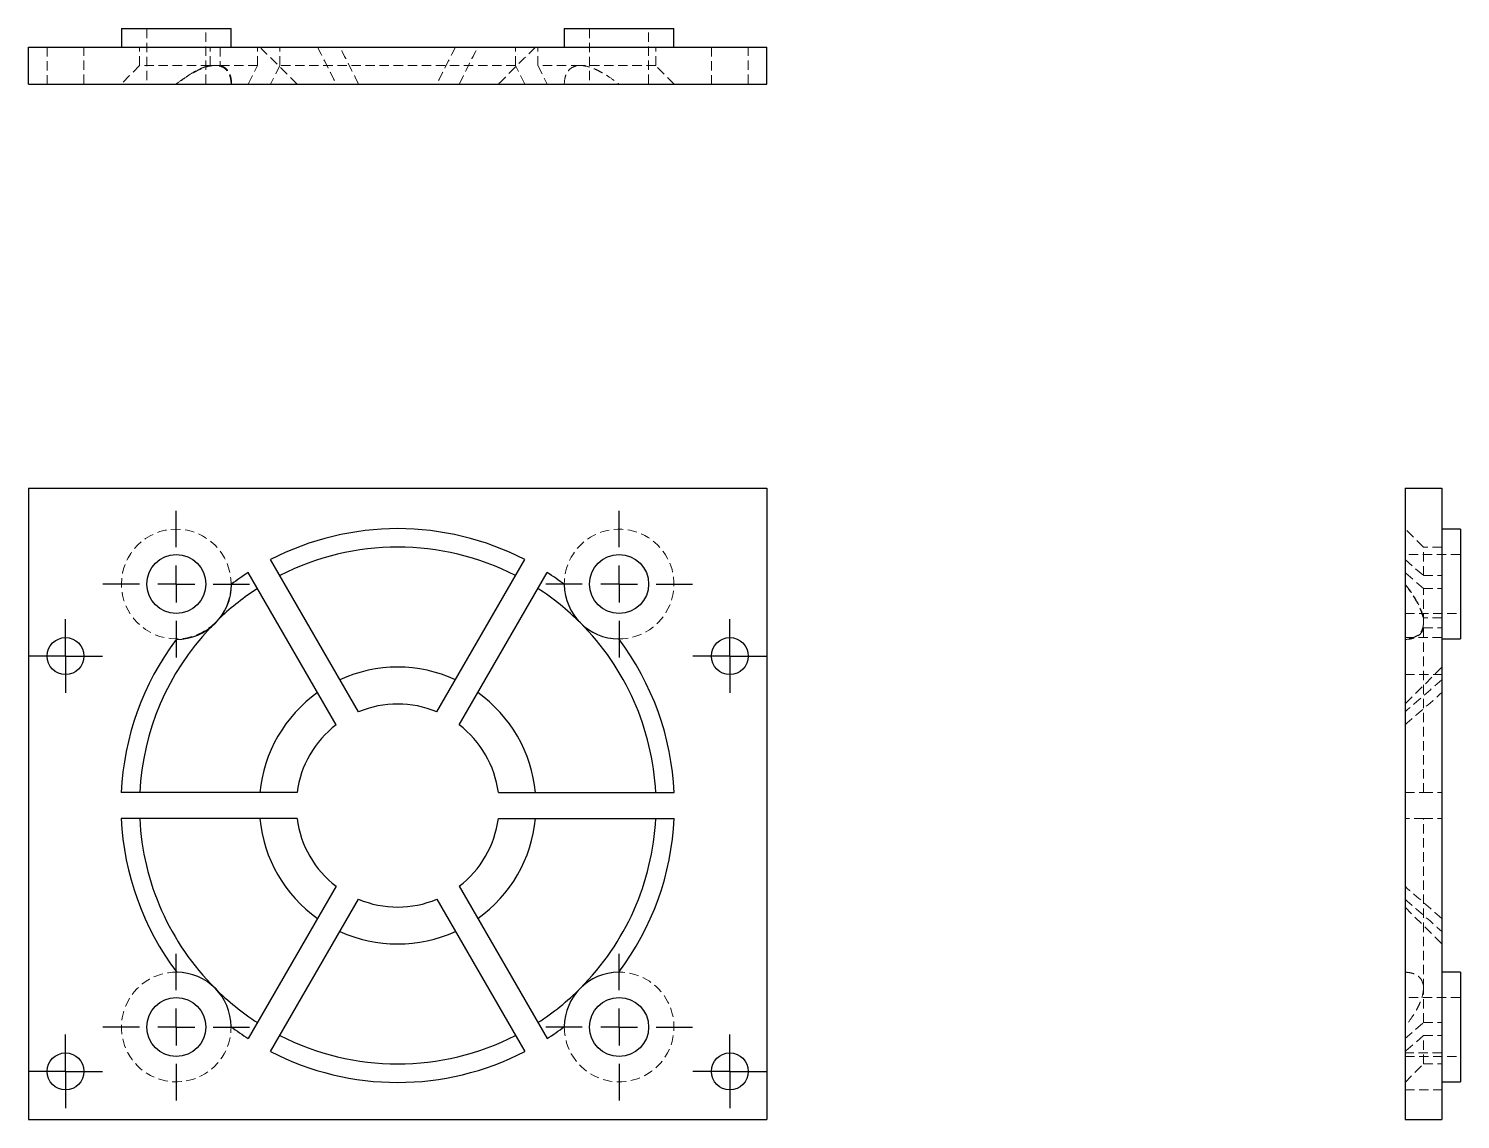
# Model space of a CAD drawing. Header units: millimetres. Extents: x 33 to 227, y 14 to 162.
import ezdxf

# ---------------------------------------------------------------- set-up
doc = ezdxf.new("R2010")
doc.units = ezdxf.units.MM
doc.linetypes.add('HIDDEN', pattern=[1.905, 1.27, -0.635])
doc.layers.add('10', color=7, linetype='Continuous')

# ---------------------------------------------------------------- blocks, each defined once
blk = doc.blocks.new('SW_CENTERMARKSYMBOL_0')
at = {"layer": '10', "color": 0}
for p, q in [((0, 5), (0, 9.93)), ((0, 0), (0, 2.5)), ((-5, 0), (-9.93, 0)), ((0, 0), (-2.5, 0)), ((0, 0), (0, -2.5)), ((0, 0), (2.5, 0)), ((5, 0), (9.93, 0)), ((0, -5), (0, -9.93))]:
    blk.add_line(p, q, dxfattribs=at)
blk = doc.blocks.new('SW_CENTERMARKSYMBOL_1')
at = {"layer": '10', "color": 0}
for p, q in [((0, 5), (0, 9.93)), ((0, 0), (0, 2.5)), ((-5, 0), (-9.93, 0)), ((0, 0), (-2.5, 0)), ((0, 0), (0, -2.5)), ((0, 0), (2.5, 0)), ((5, 0), (9.93, 0)), ((0, -5), (0, -9.93))]:
    blk.add_line(p, q, dxfattribs=at)
blk = doc.blocks.new('SW_CENTERMARKSYMBOL_2')
at = {"layer": '10', "color": 0}
for p, q in [((0, 5), (0, 9.93)), ((0, 0), (0, 2.5)), ((-5, 0), (-9.93, 0)), ((0, 0), (-2.5, 0)), ((0, 0), (0, -2.5)), ((0, 0), (2.5, 0)), ((5, 0), (9.93, 0)), ((0, -5), (0, -9.93))]:
    blk.add_line(p, q, dxfattribs=at)
blk = doc.blocks.new('SW_CENTERMARKSYMBOL_3')
at = {"layer": '10', "color": 0}
for p, q in [((0, 5), (0, 9.93)), ((0, 0), (0, 2.5)), ((-5, 0), (-9.93, 0)), ((0, 0), (-2.5, 0)), ((0, 0), (0, -2.5)), ((0, 0), (2.5, 0)), ((5, 0), (9.93, 0)), ((0, -5), (0, -9.93))]:
    blk.add_line(p, q, dxfattribs=at)
blk = doc.blocks.new('SW_CENTERMARKSYMBOL_4')
at = {"layer": '10', "color": 0}
for p, q in [((0, 2.5), (0, 5)), ((0, 0), (0, 2.5)), ((-2.5, 0), (-5, 0)), ((0, 0), (-2.5, 0)), ((0, 0), (0, -2.5)), ((0, 0), (2.5, 0)), ((2.5, 0), (5, 0)), ((0, -2.5), (0, -5))]:
    blk.add_line(p, q, dxfattribs=at)
blk = doc.blocks.new('SW_CENTERMARKSYMBOL_5')
at = {"layer": '10', "color": 0}
for p, q in [((0, 2.5), (0, 5)), ((0, 0), (0, 2.5)), ((-2.5, 0), (-5, 0)), ((0, 0), (-2.5, 0)), ((0, 0), (0, -2.5)), ((0, 0), (2.5, 0)), ((2.5, 0), (5, 0)), ((0, -2.5), (0, -5))]:
    blk.add_line(p, q, dxfattribs=at)
blk = doc.blocks.new('SW_CENTERMARKSYMBOL_6')
at = {"layer": '10', "color": 0}
for p, q in [((0, 2.5), (0, 5)), ((0, 0), (0, 2.5)), ((-2.5, 0), (-5, 0)), ((0, 0), (-2.5, 0)), ((0, 0), (0, -2.5)), ((0, 0), (2.5, 0)), ((2.5, 0), (5, 0)), ((0, -2.5), (0, -5))]:
    blk.add_line(p, q, dxfattribs=at)
blk = doc.blocks.new('SW_CENTERMARKSYMBOL_7')
at = {"layer": '10', "color": 0}
for p, q in [((0, 2.5), (0, 5)), ((0, 0), (0, 2.5)), ((-2.5, 0), (-5, 0)), ((0, 0), (-2.5, 0)), ((0, 0), (0, -2.5)), ((0, 0), (2.5, 0)), ((2.5, 0), (5, 0)), ((0, -2.5), (0, -5))]:
    blk.add_line(p, q, dxfattribs=at)

msp = doc.modelspace()

# ---------------------------------------------------------------- linework, layer by layer
at = {"color": 7, "linetype": 'Continuous', "lineweight": 25}
for p, q in [((45.57, 161.97), (45.57, 159.47)), ((45.57, 161.97), (60.43, 161.97)), ((60.43, 159.47), (60.43, 161.97)), ((105.57, 161.97), (105.57, 159.47)), ((105.57, 161.97), (120.43, 161.97)), ((120.43, 159.47), (120.43, 161.97)), ((33, 154.47), (33, 159.47)), ((33, 159.47), (133, 159.47)), ((133, 154.47), (133, 159.47)), ((33, 154.47), (133, 154.47)), ((33, 99.75), (133, 99.75)), ((33, 99.75), (33, 14.25)), ((133, 99.75), (133, 14.25)), ((219.47, 99.75), (219.47, 14.25)), ((219.47, 99.75), (224.47, 99.75)), ((224.47, 99.75), (224.47, 14.25)), ((226.97, 94.18), (224.47, 94.18)), ((226.97, 94.18), (226.97, 79.32)), ((77.7, 69.44), (65.79, 90.07)), ((88.3, 69.44), (100.21, 90.07)), ((74.67, 67.69), (62.75, 88.32)), ((91.33, 67.69), (103.25, 88.32)), ((224.47, 79.32), (226.97, 79.32)), ((69.36, 58.5), (45.54, 58.5)), ((96.64, 58.5), (120.46, 58.5)), ((69.36, 55), (45.54, 55)), ((96.64, 55), (120.46, 55)), ((74.67, 45.81), (62.75, 25.18)), ((91.33, 45.81), (103.25, 25.18)), ((65.79, 23.43), (77.7, 44.06)), ((88.3, 44.06), (100.21, 23.43)), ((226.97, 34.18), (224.47, 34.18)), ((226.97, 34.18), (226.97, 19.32)), ((224.47, 19.32), (226.97, 19.32)), ((33, 14.25), (133, 14.25)), ((219.47, 14.25), (224.47, 14.25))]:
    msp.add_line(p, q, dxfattribs=at)
at = {"color": 7, "linetype": 'HIDDEN', "lineweight": 18}
for p, q in [((49, 161.97), (49, 154.47)), ((57, 154.47), (57, 161.97)), ((109, 161.97), (109, 154.47)), ((117, 154.47), (117, 161.97)), ((35.5, 159.47), (35.5, 154.47)), ((40.5, 154.47), (40.5, 159.47)), ((48.04, 156.97), (48.04, 159.47)), ((57.59, 156.97), (57.59, 159.47)), ((58.93, 159.47), (58.93, 156.97)), ((64.01, 156.97), (64.01, 159.47)), ((67.04, 156.97), (67.04, 159.47)), ((98.96, 156.97), (98.96, 159.47)), ((101.99, 156.97), (101.99, 159.47)), ((117.96, 156.97), (117.96, 159.47)), ((125.5, 159.47), (125.5, 154.47)), ((130.5, 154.47), (130.5, 159.47)), ((57.59, 156.97), (48.04, 156.97)), ((57.59, 156.97), (58.25, 156.97)), ((58.25, 156.97), (58.93, 156.97)), ((64.01, 156.97), (58.93, 156.97)), ((98.96, 156.97), (67.04, 156.97)), ((107.75, 156.97), (101.99, 156.97)), ((117.96, 156.97), (107.75, 156.97)), ((221.97, 91.75), (219.47, 94.25)), ((221.97, 87.9), (221.97, 91.75)), ((224.47, 91.75), (221.97, 91.75)), ((226.97, 90.75), (219.47, 90.75)), ((221.97, 87.9), (224.47, 87.9)), ((221.97, 81.5), (221.97, 86.15)), ((221.97, 86.15), (224.47, 86.15)), ((219.47, 82.75), (226.97, 82.75)), ((224.47, 82.16), (221.97, 82.16)), ((221.97, 58.5), (221.97, 81.5)), ((221.97, 80.82), (224.47, 80.82)), ((224.47, 79.5), (219.47, 79.5)), ((224.47, 75.5), (219.47, 70.5)), ((219.47, 74.5), (224.47, 74.5)), ((219.47, 58.5), (221.97, 58.5)), ((221.97, 58.5), (224.47, 58.5)), ((221.97, 55), (219.47, 55)), ((221.97, 32), (221.97, 55)), ((221.97, 55), (224.47, 55)), ((219.47, 43), (224.47, 38)), ((221.97, 27.35), (221.97, 32)), ((226.97, 30.75), (219.47, 30.75)), ((221.97, 27.35), (224.47, 27.35)), ((221.97, 21.75), (221.97, 25.6)), ((221.97, 25.6), (224.47, 25.6)), ((224.47, 23.25), (219.47, 23.25)), ((219.47, 22.75), (226.97, 22.75)), ((219.47, 19.25), (221.97, 21.75)), ((221.97, 21.75), (224.47, 21.75)), ((219.47, 18.25), (224.47, 18.25))]:
    msp.add_line(p, q, dxfattribs=at)
at = {"color": 7, "linetype": 'HIDDEN', "lineweight": 18, "flags": 128}
for points in [[(48.04, 156.97), (46.64, 155.57), (45.54, 154.47)], [(62.75, 154.47), (63.46, 155.87), (64.01, 156.97)], [(67.04, 156.97), (66.34, 155.57), (65.79, 154.47)], [(100.21, 154.47), (99.51, 155.87), (98.96, 156.97)], [(101.99, 156.97), (102.69, 155.57), (103.25, 154.47)], [(120.46, 154.47), (119.06, 155.87), (117.96, 156.97)], [(219.47, 90.07), (220.87, 88.85), (221.97, 87.9)], [(221.97, 86.15), (220.57, 87.36), (219.47, 88.32)], [(219.47, 25.18), (220.87, 26.4), (221.97, 27.35)], [(221.97, 25.6), (220.57, 24.39), (219.47, 23.43)]]:
    msp.add_lwpolyline(points, dxfattribs=at)
at = {"color": 7, "linetype": 'HIDDEN', "lineweight": 18}
msp.add_circle((53, 86.75), 7.43, dxfattribs=at)
at = {"color": 7, "linetype": 'Continuous', "lineweight": 25}
for centre, radius in [((53, 86.75), 4), ((113, 86.75), 4), ((38, 77), 2.5), ((128, 77), 2.5), ((53, 26.75), 4), ((113, 26.75), 4), ((38, 20.75), 2.5), ((128, 20.75), 2.5)]:
    msp.add_circle(centre, radius, dxfattribs=at)
for centre, radius, start, end in [((83, 56.75), 37.5, 62.6748, 117.3252), ((83, 56.75), 35, 62.866, 117.134), ((83, 56.75), 37.5, 122.6748, 126.8699), ((83, 56.75), 37.5, 52.989, 57.3252), ((53, 86.75), 7.5, 270, 0), ((83, 56.75), 35, 122.866, 133.4416), ((83, 56.75), 35, 45, 57.134), ((113, 86.75), 7.43, 180.4281, 269.5719), ((83, 56.75), 35, 2.866, 45), ((83, 56.75), 35, 136.5584, 177.134), ((83, 56.75), 37.5, 143.1301, 177.3252), ((83, 56.75), 37.5, 2.6748, 37.011), ((83, 56.75), 18.75, 65.3554, 114.6446), ((83, 56.75), 18.75, 125.3554, 174.6446), ((83, 56.75), 18.75, 5.3554, 54.6446), ((83, 56.75), 13.75, 67.312, 112.688), ((83, 56.75), 13.75, 127.312, 172.688), ((83, 56.75), 13.75, 7.312, 52.688), ((83, 56.75), 37.5, 182.6748, 217.011), ((83, 56.75), 35, 182.866, 225), ((83, 56.75), 18.75, 185.3554, 234.6446), ((83, 56.75), 13.75, 187.312, 232.688), ((83, 56.75), 13.75, 307.312, 352.688), ((83, 56.75), 18.75, 305.3554, 354.6446), ((83, 56.75), 35, 315, 357.134), ((83, 56.75), 37.5, 322.989, 357.3252), ((83, 56.75), 13.75, 247.312, 292.688), ((83, 56.75), 18.75, 245.3554, 294.6446), ((53, 26.75), 7.43, 0.4281, 89.5719), ((113, 26.75), 7.43, 90.4281, 179.5719), ((83, 56.75), 35, 225, 237.134), ((83, 56.75), 35, 302.866, 315), ((83, 56.75), 37.5, 232.989, 237.3252), ((83, 56.75), 35, 242.866, 297.134), ((83, 56.75), 37.5, 302.6748, 307.011), ((83, 56.75), 37.5, 242.6748, 297.3252)]:
    msp.add_arc(centre, radius, start, end, dxfattribs=at)
at = {"color": 7, "linetype": 'HIDDEN', "lineweight": 18}
for centre, start, end in [((113, 86.75), 269.5719, 180.4281), ((53, 26.75), 89.5719, 0.4281), ((113, 26.75), 179.5719, 90.4281)]:
    msp.add_arc(centre, 7.43, start, end, dxfattribs=at)
for points in [[(69.36, 154.47), (67.68, 156.13), (66.01, 157.8), (64.33, 159.47)], [(72.15, 159.47), (72.99, 157.8), (73.83, 156.13), (74.67, 154.47)], [(77.7, 154.47), (76.86, 156.13), (76.02, 157.8), (75.18, 159.47)], [(90.82, 159.47), (89.98, 157.8), (89.14, 156.13), (88.3, 154.47)], [(91.33, 154.47), (92.17, 156.13), (93.01, 157.8), (93.85, 159.47)], [(101.67, 159.47), (99.99, 157.8), (98.32, 156.13), (96.64, 154.47)], [(224.47, 73.79), (222.8, 72.34), (221.13, 70.89), (219.47, 69.44)], [(219.47, 67.69), (221.13, 69.14), (222.8, 70.59), (224.47, 72.04)], [(224.47, 41.46), (222.8, 42.91), (221.13, 44.36), (219.47, 45.81)], [(219.47, 44.06), (221.13, 42.61), (222.8, 41.16), (224.47, 39.71)]]:
    msp.add_open_spline(points, degree=3, dxfattribs=at)
for points, knots in [([(53, 154.47), (53.37, 154.76), (53.74, 155.04), (54.49, 155.57), (54.88, 155.81), (55.66, 156.26), (56.05, 156.46), (56.83, 156.78), (57.22, 156.9), (57.59, 156.97)], [0, 0, 0, 0, 0.25, 0.25, 0.5, 0.5, 0.75, 0.75, 1, 1, 1, 1]), ([(58.25, 156.97), (57.87, 156.97), (57.46, 156.9), (56.8, 156.7), (56.58, 156.62), (56.13, 156.43), (55.91, 156.33), (55.46, 156.09), (55.23, 155.97), (54.78, 155.7), (54.56, 155.56), (53.9, 155.12), (53.48, 154.8), (53.06, 154.47)], [0, 0, 0, 0, 0.25, 0.25, 0.375, 0.375, 0.5, 0.5, 0.625, 0.625, 0.75, 0.75, 1, 1, 1, 1]), ([(60.43, 154.47), (60.42, 154.8), (60.38, 155.12), (60.26, 155.56), (60.21, 155.7), (60.09, 155.97), (60.01, 156.09), (59.84, 156.33), (59.74, 156.43), (59.51, 156.62), (59.39, 156.7), (58.96, 156.9), (58.63, 156.97), (58.25, 156.97)], [0, 0, 0, 0, 0.25, 0.25, 0.375, 0.375, 0.5, 0.5, 0.625, 0.625, 0.75, 0.75, 1, 1, 1, 1]), ([(58.93, 156.97), (59.22, 156.9), (59.46, 156.78), (59.86, 156.46), (60.02, 156.26), (60.27, 155.82), (60.36, 155.57), (60.47, 155.05), (60.5, 154.76), (60.5, 154.47)], [0, 0, 0, 0, 0.25, 0.25, 0.5, 0.5, 0.75, 0.75, 1, 1, 1, 1]), ([(105.57, 154.47), (105.58, 154.8), (105.62, 155.12), (105.74, 155.56), (105.79, 155.7), (105.91, 155.97), (105.99, 156.09), (106.16, 156.33), (106.26, 156.43), (106.49, 156.62), (106.61, 156.7), (107.04, 156.9), (107.37, 156.97), (107.75, 156.97)], [0, 0, 0, 0, 0.25, 0.25, 0.375, 0.375, 0.5, 0.5, 0.625, 0.625, 0.75, 0.75, 1, 1, 1, 1]), ([(107.75, 156.97), (108.13, 156.97), (108.54, 156.9), (109.2, 156.7), (109.42, 156.62), (109.87, 156.43), (110.09, 156.33), (110.54, 156.09), (110.77, 155.97), (111.22, 155.7), (111.44, 155.56), (112.1, 155.12), (112.52, 154.8), (112.94, 154.47)], [0, 0, 0, 0, 0.25, 0.25, 0.375, 0.375, 0.5, 0.5, 0.625, 0.625, 0.75, 0.75, 1, 1, 1, 1]), ([(221.97, 82.16), (221.9, 82.53), (221.78, 82.91), (221.46, 83.69), (221.26, 84.09), (220.82, 84.86), (220.57, 85.25), (220.05, 86.01), (219.76, 86.38), (219.47, 86.75)], [0, 0, 0, 0, 0.25, 0.25, 0.5, 0.5, 0.75, 0.75, 1, 1, 1, 1]), ([(219.47, 86.69), (219.8, 86.27), (220.12, 85.85), (220.56, 85.19), (220.7, 84.97), (220.97, 84.52), (221.09, 84.3), (221.33, 83.85), (221.43, 83.62), (221.62, 83.18), (221.7, 82.95), (221.9, 82.29), (221.97, 81.88), (221.97, 81.5)], [0, 0, 0, 0, 0.25, 0.25, 0.375, 0.375, 0.5, 0.5, 0.625, 0.625, 0.75, 0.75, 1, 1, 1, 1]), ([(221.97, 81.5), (221.97, 81.12), (221.9, 80.79), (221.7, 80.37), (221.62, 80.24), (221.43, 80.01), (221.33, 79.91), (221.09, 79.74), (220.97, 79.66), (220.7, 79.54), (220.56, 79.49), (220.12, 79.37), (219.8, 79.33), (219.47, 79.32)], [0, 0, 0, 0, 0.25, 0.25, 0.375, 0.375, 0.5, 0.5, 0.625, 0.625, 0.75, 0.75, 1, 1, 1, 1]), ([(219.47, 79.25), (219.76, 79.25), (220.04, 79.28), (220.57, 79.39), (220.81, 79.48), (221.26, 79.73), (221.46, 79.89), (221.78, 80.29), (221.9, 80.53), (221.97, 80.82)], [0, 0, 0, 0, 0.25, 0.25, 0.5, 0.5, 0.75, 0.75, 1, 1, 1, 1]), ([(219.47, 34.18), (219.8, 34.17), (220.12, 34.13), (220.56, 34.01), (220.7, 33.96), (220.97, 33.84), (221.09, 33.76), (221.33, 33.59), (221.43, 33.49), (221.62, 33.26), (221.7, 33.14), (221.9, 32.71), (221.97, 32.38), (221.97, 32)], [0, 0, 0, 0, 0.25, 0.25, 0.375, 0.375, 0.5, 0.5, 0.625, 0.625, 0.75, 0.75, 1, 1, 1, 1]), ([(221.97, 32), (221.97, 31.62), (221.9, 31.21), (221.7, 30.55), (221.62, 30.33), (221.43, 29.88), (221.33, 29.66), (221.09, 29.21), (220.97, 28.98), (220.7, 28.53), (220.56, 28.31), (220.12, 27.65), (219.8, 27.23), (219.47, 26.81)], [0, 0, 0, 0, 0.25, 0.25, 0.375, 0.375, 0.5, 0.5, 0.625, 0.625, 0.75, 0.75, 1, 1, 1, 1])]:
    msp.add_open_spline(points, degree=3, knots=knots, dxfattribs=at)

# ---------------------------------------------------------------- block references
at = {"layer": '10'}
for name, p in [('SW_CENTERMARKSYMBOL_3', (53, 86.75)), ('SW_CENTERMARKSYMBOL_2', (113, 86.75)), ('SW_CENTERMARKSYMBOL_4', (38, 77)), ('SW_CENTERMARKSYMBOL_7', (128, 77)), ('SW_CENTERMARKSYMBOL_0', (53, 26.75)), ('SW_CENTERMARKSYMBOL_1', (113, 26.75)), ('SW_CENTERMARKSYMBOL_5', (38, 20.75)), ('SW_CENTERMARKSYMBOL_6', (128, 20.75))]:
    msp.add_blockref(name, p, dxfattribs=at)

doc.saveas('drawing.dxf')
